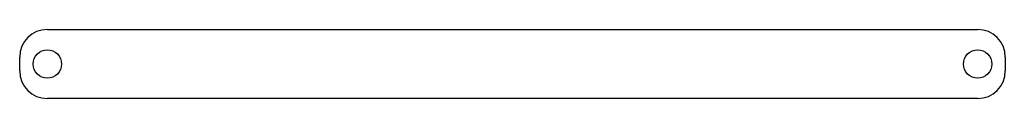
# Model space of a CAD drawing. Extents: x -142 to 142, y -10 to 10.
import ezdxf

# ---------------------------------------------------------------- set-up
doc = ezdxf.new("R2010")
doc.units = 0
doc.layers.add('INTERIOR_LOOPS', color=7, linetype='CONTINUOUS')
doc.layers.add('OUTER_LOOP', color=7, linetype='CONTINUOUS')

msp = doc.modelspace()

# ---------------------------------------------------------------- linework, layer by layer
at = {"layer": 'INTERIOR_LOOPS', "color": 3, "linetype": 'CONTINUOUS'}
for centre in [(-134.5, 0), (134.5, 0)]:
    msp.add_circle(centre, 4.1, dxfattribs=at)
at = {"layer": 'OUTER_LOOP', "color": 3, "linetype": 'CONTINUOUS'}
for p, q in [((-134.5, 10), (134.5, 10)), ((-142.5, -2), (-142.5, 2)), ((142.5, 2), (142.5, -2)), ((134.5, -10), (-134.5, -10))]:
    msp.add_line(p, q, dxfattribs=at)
for centre, start, end in [((-134.5, 2), 90, 180), ((134.5, 2), 0, 90), ((-134.5, -2), 180, 270), ((134.5, -2), 270, 0)]:
    msp.add_arc(centre, 8, start, end, dxfattribs=at)

doc.saveas('drawing.dxf')
